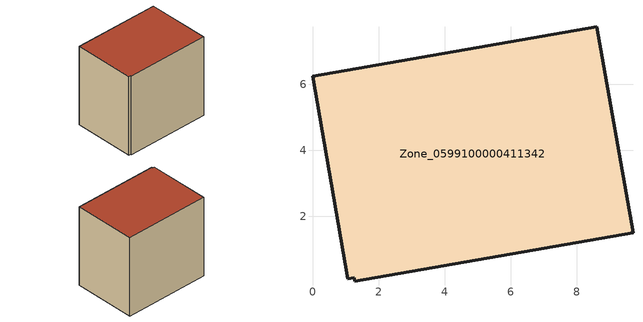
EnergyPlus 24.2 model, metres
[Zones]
Zone_0599100000411342
 floor ground (C_G): 1.26,0.14 1.07,0.11 0,6.25 8.62,7.75 9.71,1.51 1.28,0.03 z0
 wall outside (C_F): 9.71,1.51 8.62,7.75 0,6.25 1.07,0.11 1.26,0.14 1.28,0.03 9.71,1.51 z0:8.3
 roof outside (C_R): 1.28,0.03 9.71,1.51 8.62,7.75 0,6.25 1.07,0.11 1.26,0.14 z8.3
[BUILDING]
Pand.0599100000411342: North Axis=0; Terrain=City; Loads Convergence Tolerance Value=0.04; Temperature Convergence Tolerance Value=0.4; Solar Distribution=FullExterior; Maximum Number of Warmup Days=25; Minimum Number of Warmup Days=1
[Site:Location]
Rotterdam.The.Hague.AP_ZH_NLD Design_Conditions: Latitude=51.96; Longitude=4.45; Time Zone=1; Elevation=-4.5
[SITE:GROUNDTEMPERATURE:BUILDINGSURFACE]
18, 18, 18, 18, 18, 18, 18, 18, 18, 18, 18, 18
[MATERIAL] Thermal Absorptance=0.9; Solar Absorptance=0.7; Visible Absorptance=0.7
Name | Roughness | Thickness | Conductivity | Density | Specific Heat
G.TI.1992-2005 | MediumSmooth | 0.15 | 0.06 | 540 | 1210
F.TI.1992-2005 | Rough | 0.3 | 0.12 | 1920 | 840
R.TI.1992-2005 | MediumRough | 0.2 | 0.08 | 1500 | 1000
[CONSTRUCTION]
C_G: G.TI.1992-2005
C_F: F.TI.1992-2005
C_R: R.TI.1992-2005
[ZONE]
Zone_0599100000411342: Type=1; Multiplier=1; Ceiling Height=Autocalculate; Volume=Autocalculate; Floor Area=autocalculate; Part of Total Floor Area=Yes
[ZONEINFILTRATION:DESIGNFLOWRATE]
Infil_Zone_0599100000411342: Zone or ZoneList or Space or SpaceList=Zone_0599100000411342; Schedule=AlwaysOn; Design Flow Rate Calculation Method=Flow/Area; Flow Rate per Floor Area=0.0015; Constant Term Coefficient=1; Temperature Term Coefficient=0; Velocity Term Coefficient=0; Velocity Squared Term Coefficient=0
[HVACTEMPLATE:ZONE:IDEALLOADSAIRSYSTEM]
Zone_0599100000411342: Maximum Heating Supply Air Temperature=50; Minimum Cooling Supply Air Temperature=13; Maximum Heating Supply Air Humidity Ratio=0.0156; Minimum Cooling Supply Air Humidity Ratio=0.0077; Heating Limit=NoLimit; Cooling Limit=NoLimit; Dehumidification Control Type=ConstantSensibleHeatRatio; Cooling Sensible Heat Ratio=0.7; Dehumidification Setpoint=60; Humidification Control Type=None; Humidification Setpoint=30; Outdoor Air Method=None; Outdoor Air Flow Rate per Person=0.00944; Outdoor Air Flow Rate per Zone Floor Area=0; Outdoor Air Flow Rate per Zone=0; Demand Controlled Ventilation Type=None; Outdoor Air Economizer Type=NoEconomizer; Heat Recovery Type=None; Sensible Heat Recovery Effectiveness=0.7; Latent Heat Recovery Effectiveness=0.65
[ZONECONTROL:THERMOSTAT]
ThermostatControl_Zone_0599100000411342: Zone or ZoneList=Zone_0599100000411342; Control Type Schedule=DualSetpointControlType; Control 1=Thermostat_Zone_0599100000411342; Temperature Difference Between Cutout And Setpoint=0
[THERMOSTATSETPOINT:DUALSETPOINT]
Thermostat_Zone_0599100000411342: Heating Setpoint Temperature Schedule=HeatingSetpoint_Zone_0599100000411342; Cooling Setpoint Temperature Schedule=CoolingSetpoint_Zone_0599100000411342
[SCHEDULE:COMPACT]
HeatingSetpoint_Zone_0599100000411342: Through: 12/31, For: AllDays, Until: 24:00, 21
CoolingSetpoint_Zone_0599100000411342: Through: 12/31, For: AllDays, Until: 24:00, 24
DualSetpointControlType: Through: 12/31, For: AllDays, Until: 24:00, 4
AlwaysOn: Through: 12/31, For: AllDays, Until: 24:00, 1
